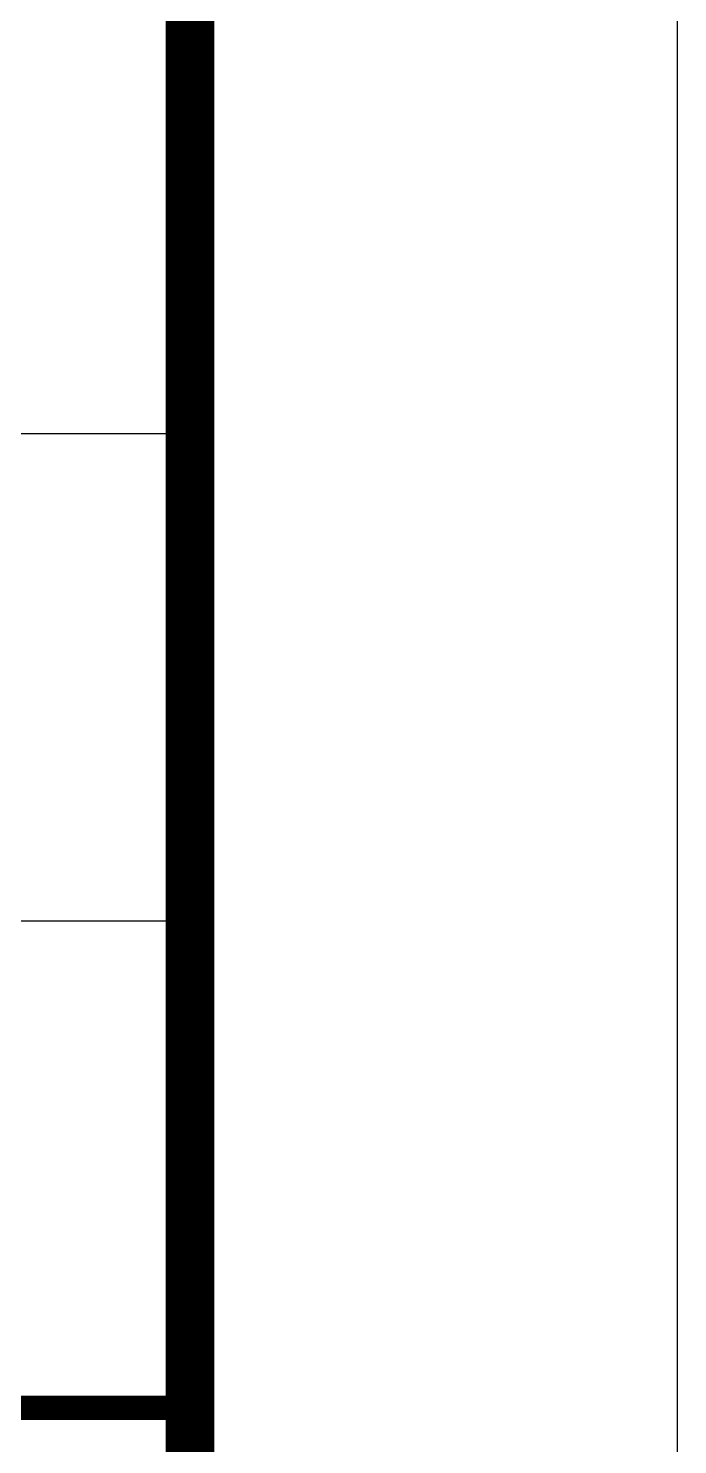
# Model space of a CAD drawing. Extents: x 9752569 to 9923256, y 1590558 to 2510207.
# Drawn here: x 9921258 to 9923256, y 1882791 to 1887151 of the extents above; entities that cross this region are included whole.
import ezdxf

# ---------------------------------------------------------------- set-up
doc = ezdxf.new("R2010")
doc.units = 0
doc.header["$LTSCALE"] = 1000
doc.header["$MEASUREMENT"] = 0
doc.layers.get('0').update_dxf_attribs({"linetype": 'CONTINUOUS'})
doc.layers.add('PP-PM-TK', color=7, linetype='CONTINUOUS')
doc.layers.add('PUB_TITLE', color=4, linetype='CONTINUOUS')

# ---------------------------------------------------------------- blocks, each defined once
blk = doc.blocks.new('A2 TK 2019')
at = {"layer": 'PP-PM-TK', "color": 4}
for p, q in [((7035935.2, 1993447.9), (7041435.2, 1993447.9)), ((7035935.2, 1992447.9), (7041435.2, 1992447.9))]:
    blk.add_line(p, q, dxfattribs=at)
at = {"layer": 'PP-PM-TK', "color": 4, "const_width": 70}
blk.add_lwpolyline([(7035935.2, 2015183.8), (7041435.2, 2015183.8), (7041435.2, 1975183.8), (7035935.2, 1975183.8)], close=True, dxfattribs=at)
at = {"layer": 'PP-PM-TK', "color": 4}
for const_width in [50, 20]:
    blk.add_lwpolyline([(7035935.2, 1991447.9), (7041435.2, 1991447.9)], dxfattribs=dict(at, const_width=const_width))

msp = doc.modelspace()

# ---------------------------------------------------------------- linework, layer by layer
at = {"layer": 'PUB_TITLE'}
msp.add_lwpolyline([(9811805.5, 1857007.7), (9923255.5, 1857007.7), (9923255.5, 1920007.7), (9811805.5, 1920007.7)], close=True, dxfattribs=at)
at = {"layer": 'PUB_TITLE', "const_width": 150}
msp.add_lwpolyline([(9815555.5, 1858507.7), (9921755.5, 1858507.7), (9921755.5, 1918507.7), (9815555.5, 1918507.7)], close=True, dxfattribs=at)

# ---------------------------------------------------------------- block references
at = {"xscale": 1.5, "yscale": 1.5, "zscale": 1.5}
msp.add_blockref('A2 TK 2019', (-640397.3, -1104268), dxfattribs=at)

doc.saveas('drawing.dxf')
